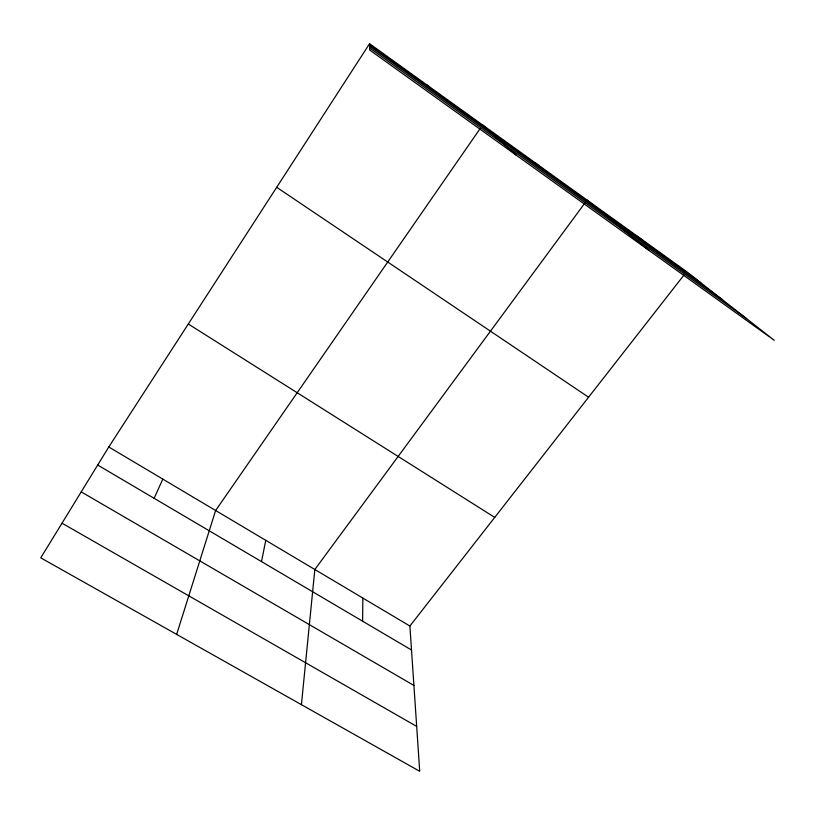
<?xml version="1.0" encoding="UTF-8"?>
<svg xmlns="http://www.w3.org/2000/svg" width="815" height="815" viewBox="0 0 815 815"><rect width="100%" height="100%" fill="white"/><g stroke="black" fill="none" stroke-linecap="round" stroke-linejoin="round"><path stroke-width="1.22" d="M362.614 621.203L362.858 598.067M301.418 704.669L314.835 569.502L584.824 203.108M261.513 561.606L265.761 540.325M176.651 634.386L215.629 510.516L480.463 128.118M154.137 498.301L162.806 479.108M369.562 43.704L369.704 50.031L774.25 340.303L686.638 271.65L369.562 43.704L108.782 446.977L40.75 557.837L419.715 771.296L409.894 626.032L684.294 274.645M62.011 523.189L416.679 726.409M81.225 491.883L413.908 685.456M97.698 465.039L411.514 650.024M108.782 446.977L409.894 626.032M188.296 324.013L494.725 517.393M276.703 187.307L588.583 397.221M369.582 44.703L700.778 282.734M369.623 46.211L721.886 299.268M369.664 48.004L746.652 318.675M637.432 236.279L649.535 245.906M587.065 200.072L649.056 250.47M535.475 162.98L543.167 169.459M482.633 124.99L515.946 154.952M426.815 84.862L429.556 87.806"/></g></svg>
